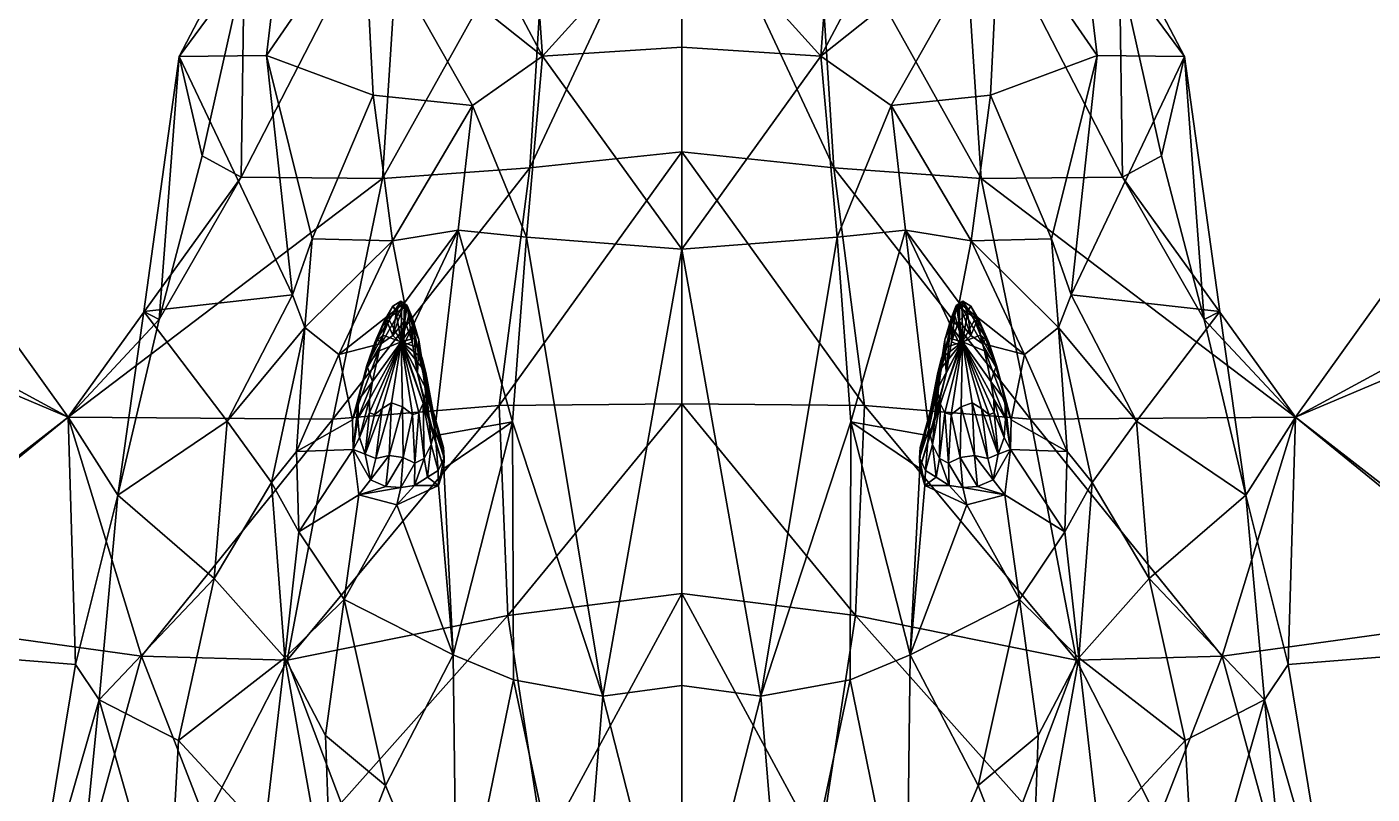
# Model space of a CAD drawing. Extents: x -0.05 to 0.05, y -0.046 to 0.043.
# Drawn here: x -0.01027 to 0.01083, y -0.00356 to 0.00849 of the extents above; entities that cross this region are included whole.
import ezdxf

# ---------------------------------------------------------------- set-up
doc = ezdxf.new("R2010")
doc.units = 0
doc.layers.add('HUMBIRD$LWO', color=1, linetype='CONTINUOUS')

msp = doc.modelspace()

# ---------------------------------------------------------------- linework, layer by layer
at = {"layer": 'HUMBIRD$LWO'}
for points in [[(-0.006108, 0.011423, -0.004376), (-0.007885, 0.008022, -0.005908), (-0.006866, 0.009409, -0.002873)], [(-0.007885, 0.008022, -0.005908), (-0.006108, 0.011423, -0.004376), (-0.006116, 0.011411, -0.005998)], [(-0.006515, 0.008038, -0.007519), (-0.007885, 0.008022, -0.005908), (-0.006116, 0.011411, -0.005998)], [(-0.006116, 0.011411, -0.005998), (-0.004986, 0.010264, -0.007889), (-0.006515, 0.008038, -0.007519)], [(-0.004004, 0.011456, -0.007967), (-0.002183, 0.008028, -0.010528), (-0.004986, 0.010264, -0.007889)], [(-0.004004, 0.011456, -0.007967), (-0.002362, 0.010536, -0.009126), (-0.002183, 0.008028, -0.010528)], [(0.002183, 0.008028, -0.010528), (0.004004, 0.011456, -0.007967), (0.004986, 0.010264, -0.007889)], [(0.002362, 0.010536, -0.009126), (0.004004, 0.011456, -0.007967), (0.002183, 0.008028, -0.010528)], [(0.004986, 0.010264, -0.007889), (0.006116, 0.011411, -0.005998), (0.006515, 0.008038, -0.007519)], [(0.007885, 0.008022, -0.005908), (0.006108, 0.011423, -0.004376), (0.006866, 0.009409, -0.002873)], [(0.006108, 0.011423, -0.004376), (0.007885, 0.008022, -0.005908), (0.006116, 0.011411, -0.005998)], [(0.007885, 0.008022, -0.005908), (0.006515, 0.008038, -0.007519), (0.006116, 0.011411, -0.005998)], [(-0.002385, 0.006275, 0.002964), (0, 0.006529, 0.003246), (0, 0.01138, 0.001819)], [(0, 0.01138, 0.001819), (-0.002105, 0.010753, 0.001205), (-0.002385, 0.006275, 0.002964)], [(0, 0.006529, 0.003246), (0.002385, 0.006275, 0.002964), (0, 0.01138, 0.001819)], [(0.002105, 0.010753, 0.001205), (0, 0.01138, 0.001819), (0.002385, 0.006275, 0.002964)], [(-0.006866, 0.009409, -0.002873), (-0.006915, 0.006127, -0.001364), (-0.004374, 0.011066, 0.000081)], [(-0.004374, 0.011066, 0.000081), (-0.006915, 0.006127, -0.001364), (-0.004697, 0.00611, 0.00169)], [(-0.002105, 0.010753, 0.001205), (-0.004374, 0.011066, 0.000081), (-0.004697, 0.00611, 0.00169)], [(0.004374, 0.011066, 0.000081), (0.002105, 0.010753, 0.001205), (0.004697, 0.00611, 0.00169)], [(0.006915, 0.006127, -0.001364), (0.006866, 0.009409, -0.002873), (0.004374, 0.011066, 0.000081)], [(0.006915, 0.006127, -0.001364), (0.004374, 0.011066, 0.000081), (0.004697, 0.00611, 0.00169)], [(-0.004697, 0.00611, 0.00169), (-0.002385, 0.006275, 0.002964), (-0.002105, 0.010753, 0.001205)], [(0.002385, 0.006275, 0.002964), (0.004697, 0.00611, 0.00169), (0.002105, 0.010753, 0.001205)], [(-0.002183, 0.008028, -0.010528), (-0.002362, 0.010536, -0.009126), (0, 0.010446, -0.009521)], [(0, 0.010446, -0.009521), (0, 0.008169, -0.010743), (-0.002183, 0.008028, -0.010528)], [(0.002362, 0.010536, -0.009126), (0.002183, 0.008028, -0.010528), (0, 0.010446, -0.009521)], [(0, 0.008169, -0.010743), (0, 0.010446, -0.009521), (0.002183, 0.008028, -0.010528)], [(-0.004986, 0.010264, -0.007889), (-0.004842, 0.007416, -0.009234), (-0.006515, 0.008038, -0.007519)], [(-0.003286, 0.007256, -0.01039), (-0.004842, 0.007416, -0.009234), (-0.004986, 0.010264, -0.007889)], [(-0.002183, 0.008028, -0.010528), (-0.003286, 0.007256, -0.01039), (-0.004986, 0.010264, -0.007889)], [(0.003286, 0.007256, -0.01039), (0.002183, 0.008028, -0.010528), (0.004986, 0.010264, -0.007889)], [(0.004842, 0.007416, -0.009234), (0.003286, 0.007256, -0.01039), (0.004986, 0.010264, -0.007889)], [(0.004842, 0.007416, -0.009234), (0.004986, 0.010264, -0.007889), (0.006515, 0.008038, -0.007519)], [(-0.007885, 0.008022, -0.005908), (-0.007527, 0.006462, -0.003816), (-0.006866, 0.009409, -0.002873)], [(-0.006866, 0.009409, -0.002873), (-0.007527, 0.006462, -0.003816), (-0.006915, 0.006127, -0.001364)], [(0.007527, 0.006462, -0.003816), (0.006866, 0.009409, -0.002873), (0.006915, 0.006127, -0.001364)], [(0.007527, 0.006462, -0.003816), (0.007885, 0.008022, -0.005908), (0.006866, 0.009409, -0.002873)], [(-0.007885, 0.008022, -0.005908), (-0.00844, 0.004022, -0.006628), (-0.008197, 0.003895, -0.004152)], [(-0.006107, 0.004283, -0.008701), (-0.00844, 0.004022, -0.006628), (-0.007885, 0.008022, -0.005908)], [(-0.007885, 0.008022, -0.005908), (-0.008197, 0.003895, -0.004152), (-0.007527, 0.006462, -0.003816)], [(-0.006515, 0.008038, -0.007519), (-0.006107, 0.004283, -0.008701), (-0.007885, 0.008022, -0.005908)], [(-0.0058, 0.005161, -0.009975), (-0.006515, 0.008038, -0.007519), (-0.004842, 0.007416, -0.009234)], [(-0.006515, 0.008038, -0.007519), (-0.0058, 0.005161, -0.009975), (-0.006107, 0.004283, -0.008701)], [(-0.002183, 0.008028, -0.010528), (-0.002437, 0.005185, -0.011815), (-0.003286, 0.007256, -0.01039)], [(0, 0.005, -0.012187), (-0.002437, 0.005185, -0.011815), (-0.002183, 0.008028, -0.010528)], [(0, 0.008169, -0.010743), (0, 0.005, -0.012187), (-0.002183, 0.008028, -0.010528)], [(0, 0.005, -0.012187), (0, 0.008169, -0.010743), (0.002183, 0.008028, -0.010528)], [(0.002437, 0.005185, -0.011815), (0, 0.005, -0.012187), (0.002183, 0.008028, -0.010528)], [(0.002437, 0.005185, -0.011815), (0.002183, 0.008028, -0.010528), (0.003286, 0.007256, -0.01039)], [(0.006515, 0.008038, -0.007519), (0.0058, 0.005161, -0.009975), (0.004842, 0.007416, -0.009234)], [(0.0058, 0.005161, -0.009975), (0.006515, 0.008038, -0.007519), (0.006107, 0.004283, -0.008701)], [(0.006107, 0.004283, -0.008701), (0.006515, 0.008038, -0.007519), (0.007885, 0.008022, -0.005908)], [(0.00844, 0.004022, -0.006628), (0.006107, 0.004283, -0.008701), (0.007885, 0.008022, -0.005908)], [(0.008197, 0.003895, -0.004152), (0.007885, 0.008022, -0.005908), (0.007527, 0.006462, -0.003816)], [(0.00844, 0.004022, -0.006628), (0.007885, 0.008022, -0.005908), (0.008197, 0.003895, -0.004152)], [(-0.013426, 0.003966, 0.000804), (-0.01341, 0.007642, 0.000286), (-0.009628, 0.002363, 0.000824)], [(-0.01341, 0.007642, 0.000286), (-0.013008, 0.004192, 0.001817), (-0.009628, 0.002363, 0.000824)], [(0.01341, 0.007642, 0.000286), (0.013426, 0.003966, 0.000804), (0.009628, 0.002363, 0.000824)], [(0.013008, 0.004192, 0.001817), (0.01341, 0.007642, 0.000286), (0.009628, 0.002363, 0.000824)], [(-0.0058, 0.005161, -0.009975), (-0.004842, 0.007416, -0.009234), (-0.004539, 0.005132, -0.011022)], [(-0.003286, 0.007256, -0.01039), (-0.004539, 0.005132, -0.011022), (-0.004842, 0.007416, -0.009234)], [(0.004539, 0.005132, -0.011022), (0.003286, 0.007256, -0.01039), (0.004842, 0.007416, -0.009234)], [(0.004842, 0.007416, -0.009234), (0.0058, 0.005161, -0.009975), (0.004539, 0.005132, -0.011022)], [(-0.00351, 0.005295, -0.011521), (-0.004539, 0.005132, -0.011022), (-0.003286, 0.007256, -0.01039)], [(-0.002437, 0.005185, -0.011815), (-0.00351, 0.005295, -0.011521), (-0.003286, 0.007256, -0.01039)], [(0.00351, 0.005295, -0.011521), (0.002437, 0.005185, -0.011815), (0.003286, 0.007256, -0.01039)], [(0.004539, 0.005132, -0.011022), (0.00351, 0.005295, -0.011521), (0.003286, 0.007256, -0.01039)], [(-0.007527, 0.006462, -0.003816), (-0.008197, 0.003895, -0.004152), (-0.006915, 0.006127, -0.001364)], [(-0.002865, 0.002545, 0.004282), (0, 0.002572, 0.004868), (0, 0.006529, 0.003246)], [(0, 0.006529, 0.003246), (-0.002385, 0.006275, 0.002964), (-0.002865, 0.002545, 0.004282)], [(0, 0.002572, 0.004868), (0.002865, 0.002545, 0.004282), (0, 0.006529, 0.003246)], [(0.002385, 0.006275, 0.002964), (0, 0.006529, 0.003246), (0.002865, 0.002545, 0.004282)], [(0.008197, 0.003895, -0.004152), (0.007527, 0.006462, -0.003816), (0.006915, 0.006127, -0.001364)], [(-0.006915, 0.006127, -0.001364), (-0.008197, 0.003895, -0.004152), (-0.009628, 0.002363, 0.000824)], [(-0.006915, 0.006127, -0.001364), (-0.009628, 0.002363, 0.000824), (-0.004697, 0.00611, 0.00169)], [(-0.005473, 0.002332, 0.003228), (-0.002865, 0.002545, 0.004282), (-0.002385, 0.006275, 0.002964)], [(-0.004697, 0.00611, 0.00169), (-0.005473, 0.002332, 0.003228), (-0.002385, 0.006275, 0.002964)], [(0.002865, 0.002545, 0.004282), (0.005473, 0.002332, 0.003228), (0.002385, 0.006275, 0.002964)], [(0.005473, 0.002332, 0.003228), (0.004697, 0.00611, 0.00169), (0.002385, 0.006275, 0.002964)], [(0.009628, 0.002363, 0.000824), (0.006915, 0.006127, -0.001364), (0.004697, 0.00611, 0.00169)], [(0.008197, 0.003895, -0.004152), (0.006915, 0.006127, -0.001364), (0.009628, 0.002363, 0.000824)], [(-0.004697, 0.00611, 0.00169), (-0.009628, 0.002363, 0.000824), (-0.005473, 0.002332, 0.003228)], [(0.009628, 0.002363, 0.000824), (0.004697, 0.00611, 0.00169), (0.005473, 0.002332, 0.003228)], [(-0.004351, 0.004156, -0.011639), (-0.004539, 0.005132, -0.011022), (-0.00351, 0.005295, -0.011521)], [(-0.004367, 0.003484, -0.011732), (-0.00351, 0.005295, -0.011521), (-0.003886, 0.002067, -0.011565)], [(-0.004351, 0.004156, -0.011639), (-0.00351, 0.005295, -0.011521), (-0.004367, 0.003484, -0.011732)], [(-0.00351, 0.005295, -0.011521), (-0.002654, 0.00229, -0.011844), (-0.003886, 0.002067, -0.011565)], [(-0.00351, 0.005295, -0.011521), (-0.002437, 0.005185, -0.011815), (-0.002654, 0.00229, -0.011844)], [(0.002437, 0.005185, -0.011815), (0.00351, 0.005295, -0.011521), (0.002654, 0.00229, -0.011844)], [(0.002654, 0.00229, -0.011844), (0.00351, 0.005295, -0.011521), (0.003886, 0.002067, -0.011565)], [(0.00351, 0.005295, -0.011521), (0.004367, 0.003484, -0.011732), (0.003886, 0.002067, -0.011565)], [(0.00351, 0.005295, -0.011521), (0.004351, 0.004156, -0.011639), (0.004367, 0.003484, -0.011732)], [(0.004539, 0.005132, -0.011022), (0.004351, 0.004156, -0.011639), (0.00351, 0.005295, -0.011521)], [(-0.006107, 0.004283, -0.008701), (-0.0058, 0.005161, -0.009975), (-0.005912, 0.003767, -0.010649)], [(-0.004539, 0.005132, -0.011022), (-0.005912, 0.003767, -0.010649), (-0.0058, 0.005161, -0.009975)], [(-0.005912, 0.003767, -0.010649), (-0.004539, 0.005132, -0.011022), (-0.005379, 0.003346, -0.011338)], [(-0.004351, 0.004156, -0.011639), (-0.005379, 0.003346, -0.011338), (-0.004539, 0.005132, -0.011022)], [(-0.002654, 0.00229, -0.011844), (-0.002437, 0.005185, -0.011815), (-0.00124, -0.002021, -0.012082)], [(0, 0.005, -0.012187), (-0.00124, -0.002021, -0.012082), (-0.002437, 0.005185, -0.011815)], [(0.00124, -0.002021, -0.012082), (0, 0.005, -0.012187), (0.002437, 0.005185, -0.011815)], [(0.002437, 0.005185, -0.011815), (0.002654, 0.00229, -0.011844), (0.00124, -0.002021, -0.012082)], [(0.005379, 0.003346, -0.011338), (0.004351, 0.004156, -0.011639), (0.004539, 0.005132, -0.011022)], [(0.005912, 0.003767, -0.010649), (0.004539, 0.005132, -0.011022), (0.0058, 0.005161, -0.009975)], [(0.004539, 0.005132, -0.011022), (0.005912, 0.003767, -0.010649), (0.005379, 0.003346, -0.011338)], [(0.0058, 0.005161, -0.009975), (0.006107, 0.004283, -0.008701), (0.005912, 0.003767, -0.010649)], [(0, -0.00185, -0.012316), (-0.00124, -0.002021, -0.012082), (0, 0.005, -0.012187)], [(0.00124, -0.002021, -0.012082), (0, -0.00185, -0.012316), (0, 0.005, -0.012187)], [(-0.006107, 0.004283, -0.008701), (-0.007132, 0.002301, -0.008333), (-0.00844, 0.004022, -0.006628)], [(-0.007132, 0.002301, -0.008333), (-0.006107, 0.004283, -0.008701), (-0.005912, 0.003767, -0.010649)], [(0.006107, 0.004283, -0.008701), (0.007132, 0.002301, -0.008333), (0.005912, 0.003767, -0.010649)], [(0.007132, 0.002301, -0.008333), (0.006107, 0.004283, -0.008701), (0.00844, 0.004022, -0.006628)], [(-0.013395, -0.000711, 0.004365), (-0.009628, 0.002363, 0.000824), (-0.013008, 0.004192, 0.001817)], [(-0.00844, 0.004022, -0.006628), (-0.008847, 0.001137, -0.00398), (-0.008197, 0.003895, -0.004152)], [(-0.00844, 0.004022, -0.006628), (-0.007132, 0.002301, -0.008333), (-0.008847, 0.001137, -0.00398)], [(-0.005379, 0.003346, -0.011338), (-0.004351, 0.004156, -0.011639), (-0.004712, 0.00352, -0.011767)], [(-0.004665, 0.00388, -0.012511), (-0.004788, 0.003594, -0.012015), (-0.004533, 0.004104, -0.012664)], [(-0.004788, 0.003594, -0.012015), (-0.004639, 0.003896, -0.012203), (-0.004533, 0.004104, -0.012664)], [(-0.004535, 0.003645, -0.011813), (-0.004712, 0.00352, -0.011767), (-0.004351, 0.004156, -0.011639)], [(-0.004665, 0.00388, -0.012511), (-0.004533, 0.004104, -0.012664), (-0.004494, 0.004051, -0.012959)], [(-0.004591, 0.003882, -0.012839), (-0.004665, 0.00388, -0.012511), (-0.004494, 0.004051, -0.012959)], [(-0.004639, 0.003896, -0.012203), (-0.00448, 0.003997, -0.012239), (-0.004533, 0.004104, -0.012664)], [(-0.004591, 0.003882, -0.012839), (-0.004494, 0.004051, -0.012959), (-0.004405, 0.003543, -0.012883)], [(-0.004535, 0.003645, -0.011813), (-0.004351, 0.004156, -0.011639), (-0.004367, 0.003484, -0.011732)], [(-0.004533, 0.004104, -0.012664), (-0.004407, 0.004181, -0.012686), (-0.004494, 0.004051, -0.012959)], [(-0.004407, 0.004181, -0.012686), (-0.004533, 0.004104, -0.012664), (-0.00448, 0.003997, -0.012239)], [(-0.0044, 0.004128, -0.012976), (-0.004494, 0.004051, -0.012959), (-0.004407, 0.004181, -0.012686)], [(-0.004494, 0.004051, -0.012959), (-0.0044, 0.004128, -0.012976), (-0.004405, 0.003543, -0.012883)], [(-0.004407, 0.004181, -0.012686), (-0.00448, 0.003997, -0.012239), (-0.004306, 0.004115, -0.012578)], [(-0.004345, 0.003876, -0.012123), (-0.004306, 0.004115, -0.012578), (-0.00448, 0.003997, -0.012239)], [(-0.0044, 0.004128, -0.012976), (-0.004407, 0.004181, -0.012686), (-0.004328, 0.004099, -0.012873)], [(-0.004306, 0.004115, -0.012578), (-0.004328, 0.004099, -0.012873), (-0.004407, 0.004181, -0.012686)], [(-0.004328, 0.004099, -0.012873), (-0.004405, 0.003543, -0.012883), (-0.0044, 0.004128, -0.012976)], [(-0.004328, 0.004099, -0.012873), (-0.004279, 0.003975, -0.012701), (-0.004405, 0.003543, -0.012883)], [(-0.004345, 0.003876, -0.012123), (-0.004232, 0.003545, -0.011915), (-0.004306, 0.004115, -0.012578)], [(-0.004306, 0.004115, -0.012578), (-0.004227, 0.003913, -0.012378), (-0.004328, 0.004099, -0.012873)], [(-0.004227, 0.003913, -0.012378), (-0.004279, 0.003975, -0.012701), (-0.004328, 0.004099, -0.012873)], [(-0.004232, 0.003545, -0.011915), (-0.004227, 0.003913, -0.012378), (-0.004306, 0.004115, -0.012578)], [(0.004227, 0.003913, -0.012378), (0.004306, 0.004115, -0.012578), (0.004328, 0.004099, -0.012873)], [(0.004227, 0.003913, -0.012378), (0.004232, 0.003545, -0.011915), (0.004306, 0.004115, -0.012578)], [(0.004279, 0.003975, -0.012701), (0.004227, 0.003913, -0.012378), (0.004328, 0.004099, -0.012873)], [(0.004232, 0.003545, -0.011915), (0.004345, 0.003876, -0.012123), (0.004306, 0.004115, -0.012578)], [(0.004279, 0.003975, -0.012701), (0.004328, 0.004099, -0.012873), (0.004405, 0.003543, -0.012883)], [(0.004328, 0.004099, -0.012873), (0.004306, 0.004115, -0.012578), (0.004407, 0.004181, -0.012686)], [(0.00448, 0.003997, -0.012239), (0.004407, 0.004181, -0.012686), (0.004306, 0.004115, -0.012578)], [(0.004306, 0.004115, -0.012578), (0.004345, 0.003876, -0.012123), (0.00448, 0.003997, -0.012239)], [(0.004407, 0.004181, -0.012686), (0.0044, 0.004128, -0.012976), (0.004328, 0.004099, -0.012873)], [(0.004405, 0.003543, -0.012883), (0.004328, 0.004099, -0.012873), (0.0044, 0.004128, -0.012976)], [(0.004351, 0.004156, -0.011639), (0.004535, 0.003645, -0.011813), (0.004367, 0.003484, -0.011732)], [(0.004712, 0.00352, -0.011767), (0.004535, 0.003645, -0.011813), (0.004351, 0.004156, -0.011639)], [(0.004351, 0.004156, -0.011639), (0.005379, 0.003346, -0.011338), (0.004712, 0.00352, -0.011767)], [(0.004494, 0.004051, -0.012959), (0.0044, 0.004128, -0.012976), (0.004407, 0.004181, -0.012686)], [(0.0044, 0.004128, -0.012976), (0.004494, 0.004051, -0.012959), (0.004405, 0.003543, -0.012883)], [(0.004494, 0.004051, -0.012959), (0.004591, 0.003882, -0.012839), (0.004405, 0.003543, -0.012883)], [(0.004407, 0.004181, -0.012686), (0.004533, 0.004104, -0.012664), (0.004494, 0.004051, -0.012959)], [(0.004533, 0.004104, -0.012664), (0.004407, 0.004181, -0.012686), (0.00448, 0.003997, -0.012239)], [(0.00448, 0.003997, -0.012239), (0.004639, 0.003896, -0.012203), (0.004533, 0.004104, -0.012664)], [(0.004533, 0.004104, -0.012664), (0.004665, 0.00388, -0.012511), (0.004494, 0.004051, -0.012959)], [(0.004665, 0.00388, -0.012511), (0.004591, 0.003882, -0.012839), (0.004494, 0.004051, -0.012959)], [(0.004788, 0.003594, -0.012015), (0.004665, 0.00388, -0.012511), (0.004533, 0.004104, -0.012664)], [(0.004639, 0.003896, -0.012203), (0.004788, 0.003594, -0.012015), (0.004533, 0.004104, -0.012664)], [(0.007132, 0.002301, -0.008333), (0.00844, 0.004022, -0.006628), (0.008847, 0.001137, -0.00398)], [(0.008847, 0.001137, -0.00398), (0.00844, 0.004022, -0.006628), (0.008197, 0.003895, -0.004152)], [(0.009628, 0.002363, 0.000824), (0.013395, -0.000711, 0.004365), (0.013008, 0.004192, 0.001817)], [(-0.014145, -0.001149, 0.002521), (-0.013426, 0.003966, 0.000804), (-0.009628, 0.002363, 0.000824)], [(-0.008197, 0.003895, -0.004152), (-0.008847, 0.001137, -0.00398), (-0.009628, 0.002363, 0.000824)], [(-0.004815, 0.003533, -0.012288), (-0.004934, 0.003138, -0.011746), (-0.004665, 0.00388, -0.012511)], [(-0.004934, 0.003138, -0.011746), (-0.004788, 0.003594, -0.012015), (-0.004665, 0.00388, -0.012511)], [(-0.004689, 0.003651, -0.012725), (-0.004815, 0.003533, -0.012288), (-0.004591, 0.003882, -0.012839)], [(-0.004815, 0.003533, -0.012288), (-0.004665, 0.00388, -0.012511), (-0.004591, 0.003882, -0.012839)], [(-0.004788, 0.003594, -0.012015), (-0.004712, 0.00352, -0.011767), (-0.004639, 0.003896, -0.012203)], [(-0.004712, 0.00352, -0.011767), (-0.004535, 0.003645, -0.011813), (-0.004639, 0.003896, -0.012203)], [(-0.004689, 0.003651, -0.012725), (-0.004591, 0.003882, -0.012839), (-0.004405, 0.003543, -0.012883)], [(-0.00448, 0.003997, -0.012239), (-0.004639, 0.003896, -0.012203), (-0.004535, 0.003645, -0.011813)], [(-0.00448, 0.003997, -0.012239), (-0.004535, 0.003645, -0.011813), (-0.004345, 0.003876, -0.012123)], [(-0.004367, 0.003484, -0.011732), (-0.004345, 0.003876, -0.012123), (-0.004535, 0.003645, -0.011813)], [(-0.004224, 0.003788, -0.01256), (-0.004405, 0.003543, -0.012883), (-0.004279, 0.003975, -0.012701)], [(-0.004345, 0.003876, -0.012123), (-0.004367, 0.003484, -0.011732), (-0.004232, 0.003545, -0.011915)], [(-0.004227, 0.003913, -0.012378), (-0.004125, 0.003577, -0.012171), (-0.004279, 0.003975, -0.012701)], [(-0.004125, 0.003577, -0.012171), (-0.004224, 0.003788, -0.01256), (-0.004279, 0.003975, -0.012701)], [(-0.004232, 0.003545, -0.011915), (-0.004149, 0.003049, -0.011734), (-0.004227, 0.003913, -0.012378)], [(-0.004149, 0.003049, -0.011734), (-0.004125, 0.003577, -0.012171), (-0.004227, 0.003913, -0.012378)], [(0.004125, 0.003577, -0.012171), (0.004227, 0.003913, -0.012378), (0.004279, 0.003975, -0.012701)], [(0.004224, 0.003788, -0.01256), (0.004125, 0.003577, -0.012171), (0.004279, 0.003975, -0.012701)], [(0.004125, 0.003577, -0.012171), (0.004149, 0.003049, -0.011734), (0.004227, 0.003913, -0.012378)], [(0.004149, 0.003049, -0.011734), (0.004232, 0.003545, -0.011915), (0.004227, 0.003913, -0.012378)], [(0.004405, 0.003543, -0.012883), (0.004224, 0.003788, -0.01256), (0.004279, 0.003975, -0.012701)], [(0.004367, 0.003484, -0.011732), (0.004345, 0.003876, -0.012123), (0.004232, 0.003545, -0.011915)], [(0.004535, 0.003645, -0.011813), (0.00448, 0.003997, -0.012239), (0.004345, 0.003876, -0.012123)], [(0.004345, 0.003876, -0.012123), (0.004367, 0.003484, -0.011732), (0.004535, 0.003645, -0.011813)], [(0.004591, 0.003882, -0.012839), (0.004689, 0.003651, -0.012725), (0.004405, 0.003543, -0.012883)], [(0.004639, 0.003896, -0.012203), (0.00448, 0.003997, -0.012239), (0.004535, 0.003645, -0.011813)], [(0.004535, 0.003645, -0.011813), (0.004712, 0.00352, -0.011767), (0.004639, 0.003896, -0.012203)], [(0.004815, 0.003533, -0.012288), (0.004689, 0.003651, -0.012725), (0.004591, 0.003882, -0.012839)], [(0.004665, 0.00388, -0.012511), (0.004815, 0.003533, -0.012288), (0.004591, 0.003882, -0.012839)], [(0.004712, 0.00352, -0.011767), (0.004788, 0.003594, -0.012015), (0.004639, 0.003896, -0.012203)], [(0.004934, 0.003138, -0.011746), (0.004815, 0.003533, -0.012288), (0.004665, 0.00388, -0.012511)], [(0.004788, 0.003594, -0.012015), (0.004934, 0.003138, -0.011746), (0.004665, 0.00388, -0.012511)], [(0.008847, 0.001137, -0.00398), (0.008197, 0.003895, -0.004152), (0.009628, 0.002363, 0.000824)], [(0.013426, 0.003966, 0.000804), (0.014145, -0.001149, 0.002521), (0.009628, 0.002363, 0.000824)], [(-0.007132, 0.002301, -0.008333), (-0.005912, 0.003767, -0.010649), (-0.006439, 0.001334, -0.010076)], [(-0.005912, 0.003767, -0.010649), (-0.006045, 0.001823, -0.010733), (-0.006439, 0.001334, -0.010076)], [(-0.005379, 0.003346, -0.011338), (-0.006045, 0.001823, -0.010733), (-0.005912, 0.003767, -0.010649)], [(-0.004748, 0.003404, -0.012681), (-0.004939, 0.003172, -0.012118), (-0.004689, 0.003651, -0.012725)], [(-0.004939, 0.003172, -0.012118), (-0.004815, 0.003533, -0.012288), (-0.004689, 0.003651, -0.012725)], [(-0.004788, 0.003594, -0.012015), (-0.004934, 0.003138, -0.011746), (-0.004712, 0.00352, -0.011767)], [(-0.004748, 0.003404, -0.012681), (-0.004689, 0.003651, -0.012725), (-0.004405, 0.003543, -0.012883)], [(-0.004189, 0.003601, -0.012516), (-0.004405, 0.003543, -0.012883), (-0.004224, 0.003788, -0.01256)], [(-0.004189, 0.003601, -0.012516), (-0.004139, 0.003453, -0.012541), (-0.004405, 0.003543, -0.012883)], [(-0.004125, 0.003577, -0.012171), (-0.004057, 0.003143, -0.012045), (-0.004224, 0.003788, -0.01256)], [(-0.004057, 0.003143, -0.012045), (-0.004189, 0.003601, -0.012516), (-0.004224, 0.003788, -0.01256)], [(-0.004139, 0.003453, -0.012541), (-0.004189, 0.003601, -0.012516), (-0.004009, 0.002843, -0.012031)], [(-0.004057, 0.003143, -0.012045), (-0.004009, 0.002843, -0.012031), (-0.004189, 0.003601, -0.012516)], [(0.004189, 0.003601, -0.012516), (0.004139, 0.003453, -0.012541), (0.004009, 0.002843, -0.012031)], [(0.004009, 0.002843, -0.012031), (0.004057, 0.003143, -0.012045), (0.004189, 0.003601, -0.012516)], [(0.004057, 0.003143, -0.012045), (0.004125, 0.003577, -0.012171), (0.004224, 0.003788, -0.01256)], [(0.004189, 0.003601, -0.012516), (0.004057, 0.003143, -0.012045), (0.004224, 0.003788, -0.01256)], [(0.004139, 0.003453, -0.012541), (0.004189, 0.003601, -0.012516), (0.004405, 0.003543, -0.012883)], [(0.004405, 0.003543, -0.012883), (0.004189, 0.003601, -0.012516), (0.004224, 0.003788, -0.01256)], [(0.004689, 0.003651, -0.012725), (0.004748, 0.003404, -0.012681), (0.004405, 0.003543, -0.012883)], [(0.004939, 0.003172, -0.012118), (0.004748, 0.003404, -0.012681), (0.004689, 0.003651, -0.012725)], [(0.004815, 0.003533, -0.012288), (0.004939, 0.003172, -0.012118), (0.004689, 0.003651, -0.012725)], [(0.004934, 0.003138, -0.011746), (0.004788, 0.003594, -0.012015), (0.004712, 0.00352, -0.011767)], [(0.006045, 0.001823, -0.010733), (0.005379, 0.003346, -0.011338), (0.005912, 0.003767, -0.010649)], [(0.005912, 0.003767, -0.010649), (0.007132, 0.002301, -0.008333), (0.006439, 0.001334, -0.010076)], [(0.006045, 0.001823, -0.010733), (0.005912, 0.003767, -0.010649), (0.006439, 0.001334, -0.010076)], [(-0.004712, 0.00352, -0.011767), (-0.005166, 0.00232, -0.011448), (-0.005379, 0.003346, -0.011338)], [(-0.005166, 0.00232, -0.011448), (-0.004712, 0.00352, -0.011767), (-0.004934, 0.003138, -0.011746)], [(-0.004815, 0.003533, -0.012288), (-0.004939, 0.003172, -0.012118), (-0.004934, 0.003138, -0.011746)], [(-0.004748, 0.003404, -0.012681), (-0.00485, 0.002921, -0.01264), (-0.004939, 0.003172, -0.012118)], [(-0.004901, 0.002435, -0.01258), (-0.004405, 0.003543, -0.012883), (-0.004823, 0.002398, -0.012521)], [(-0.004901, 0.002435, -0.01258), (-0.004898, 0.002645, -0.012606), (-0.004405, 0.003543, -0.012883)], [(-0.004898, 0.002645, -0.012606), (-0.00485, 0.002921, -0.01264), (-0.004405, 0.003543, -0.012883)], [(-0.00485, 0.002921, -0.01264), (-0.004748, 0.003404, -0.012681), (-0.004405, 0.003543, -0.012883)], [(-0.004405, 0.003543, -0.012883), (-0.004702, 0.002495, -0.01247), (-0.004823, 0.002398, -0.012521)], [(-0.004405, 0.003543, -0.012883), (-0.004555, 0.002585, -0.012462), (-0.004702, 0.002495, -0.01247)], [(-0.004405, 0.003543, -0.012883), (-0.004382, 0.002521, -0.012513), (-0.004555, 0.002585, -0.012462)], [(-0.004405, 0.003543, -0.012883), (-0.004227, 0.002404, -0.012589), (-0.004382, 0.002521, -0.012513)], [(-0.004405, 0.003543, -0.012883), (-0.004126, 0.002427, -0.012623), (-0.004227, 0.002404, -0.012589)], [(-0.004405, 0.003543, -0.012883), (-0.004055, 0.002578, -0.012625), (-0.004126, 0.002427, -0.012623)], [(-0.004405, 0.003543, -0.012883), (-0.004005, 0.002797, -0.012612), (-0.004055, 0.002578, -0.012625)], [(-0.004017, 0.003063, -0.012595), (-0.004005, 0.002797, -0.012612), (-0.004405, 0.003543, -0.012883)], [(-0.004073, 0.003289, -0.012574), (-0.004017, 0.003063, -0.012595), (-0.004405, 0.003543, -0.012883)], [(-0.004139, 0.003453, -0.012541), (-0.004073, 0.003289, -0.012574), (-0.004405, 0.003543, -0.012883)], [(-0.004232, 0.003545, -0.011915), (-0.004367, 0.003484, -0.011732), (-0.004149, 0.003049, -0.011734)], [(-0.003886, 0.002067, -0.011565), (-0.004149, 0.003049, -0.011734), (-0.004367, 0.003484, -0.011732)], [(-0.004149, 0.003049, -0.011734), (-0.003958, 0.002274, -0.011742), (-0.004125, 0.003577, -0.012171)], [(-0.004073, 0.003289, -0.012574), (-0.004139, 0.003453, -0.012541), (-0.003948, 0.002613, -0.012087)], [(-0.004009, 0.002843, -0.012031), (-0.003948, 0.002613, -0.012087), (-0.004139, 0.003453, -0.012541)], [(-0.003958, 0.002274, -0.011742), (-0.004057, 0.003143, -0.012045), (-0.004125, 0.003577, -0.012171)], [(0.004149, 0.003049, -0.011734), (0.003886, 0.002067, -0.011565), (0.004367, 0.003484, -0.011732)], [(0.004139, 0.003453, -0.012541), (0.004073, 0.003289, -0.012574), (0.003948, 0.002613, -0.012087)], [(0.003948, 0.002613, -0.012087), (0.004009, 0.002843, -0.012031), (0.004139, 0.003453, -0.012541)], [(0.003958, 0.002274, -0.011742), (0.004149, 0.003049, -0.011734), (0.004125, 0.003577, -0.012171)], [(0.004057, 0.003143, -0.012045), (0.003958, 0.002274, -0.011742), (0.004125, 0.003577, -0.012171)], [(0.004005, 0.002797, -0.012612), (0.004405, 0.003543, -0.012883), (0.004055, 0.002578, -0.012625)], [(0.004005, 0.002797, -0.012612), (0.004017, 0.003063, -0.012595), (0.004405, 0.003543, -0.012883)], [(0.004017, 0.003063, -0.012595), (0.004073, 0.003289, -0.012574), (0.004405, 0.003543, -0.012883)], [(0.004055, 0.002578, -0.012625), (0.004405, 0.003543, -0.012883), (0.004126, 0.002427, -0.012623)], [(0.004073, 0.003289, -0.012574), (0.004139, 0.003453, -0.012541), (0.004405, 0.003543, -0.012883)], [(0.004126, 0.002427, -0.012623), (0.004405, 0.003543, -0.012883), (0.004227, 0.002404, -0.012589)], [(0.004367, 0.003484, -0.011732), (0.004232, 0.003545, -0.011915), (0.004149, 0.003049, -0.011734)], [(0.004227, 0.002404, -0.012589), (0.004405, 0.003543, -0.012883), (0.004382, 0.002521, -0.012513)], [(0.004382, 0.002521, -0.012513), (0.004405, 0.003543, -0.012883), (0.004555, 0.002585, -0.012462)], [(0.004405, 0.003543, -0.012883), (0.004901, 0.002435, -0.01258), (0.004823, 0.002398, -0.012521)], [(0.004702, 0.002495, -0.01247), (0.004405, 0.003543, -0.012883), (0.004823, 0.002398, -0.012521)], [(0.004555, 0.002585, -0.012462), (0.004405, 0.003543, -0.012883), (0.004702, 0.002495, -0.01247)], [(0.004748, 0.003404, -0.012681), (0.00485, 0.002921, -0.01264), (0.004405, 0.003543, -0.012883)], [(0.00485, 0.002921, -0.01264), (0.004898, 0.002645, -0.012606), (0.004405, 0.003543, -0.012883)], [(0.004898, 0.002645, -0.012606), (0.004901, 0.002435, -0.01258), (0.004405, 0.003543, -0.012883)], [(0.004712, 0.00352, -0.011767), (0.005166, 0.00232, -0.011448), (0.004934, 0.003138, -0.011746)], [(0.005166, 0.00232, -0.011448), (0.004712, 0.00352, -0.011767), (0.005379, 0.003346, -0.011338)], [(0.00485, 0.002921, -0.01264), (0.004748, 0.003404, -0.012681), (0.004939, 0.003172, -0.012118)], [(0.004939, 0.003172, -0.012118), (0.004815, 0.003533, -0.012288), (0.004934, 0.003138, -0.011746)], [(-0.006045, 0.001823, -0.010733), (-0.005379, 0.003346, -0.011338), (-0.005166, 0.00232, -0.011448)], [(-0.004939, 0.003172, -0.012118), (-0.005166, 0.00232, -0.011448), (-0.004934, 0.003138, -0.011746)], [(-0.00507, 0.002629, -0.011974), (-0.005166, 0.00232, -0.011448), (-0.004939, 0.003172, -0.012118)], [(-0.00507, 0.002629, -0.011974), (-0.004939, 0.003172, -0.012118), (-0.00485, 0.002921, -0.01264)], [(-0.004017, 0.003063, -0.012595), (-0.004073, 0.003289, -0.012574), (-0.003888, 0.002388, -0.012176)], [(-0.003948, 0.002613, -0.012087), (-0.003888, 0.002388, -0.012176), (-0.004073, 0.003289, -0.012574)], [(0.004073, 0.003289, -0.012574), (0.004017, 0.003063, -0.012595), (0.003888, 0.002388, -0.012176)], [(0.003888, 0.002388, -0.012176), (0.003948, 0.002613, -0.012087), (0.004073, 0.003289, -0.012574)], [(0.004939, 0.003172, -0.012118), (0.00507, 0.002629, -0.011974), (0.00485, 0.002921, -0.01264)], [(0.005166, 0.00232, -0.011448), (0.004939, 0.003172, -0.012118), (0.004934, 0.003138, -0.011746)], [(0.005166, 0.00232, -0.011448), (0.00507, 0.002629, -0.011974), (0.004939, 0.003172, -0.012118)], [(0.005379, 0.003346, -0.011338), (0.006045, 0.001823, -0.010733), (0.005166, 0.00232, -0.011448)], [(-0.004149, 0.003049, -0.011734), (-0.003886, 0.002067, -0.011565), (-0.003958, 0.002274, -0.011742)], [(-0.004009, 0.002843, -0.012031), (-0.004057, 0.003143, -0.012045), (-0.003958, 0.002274, -0.011742)], [(-0.004005, 0.002797, -0.012612), (-0.004017, 0.003063, -0.012595), (-0.003876, 0.002174, -0.012254)], [(-0.003888, 0.002388, -0.012176), (-0.003876, 0.002174, -0.012254), (-0.004017, 0.003063, -0.012595)], [(0.004017, 0.003063, -0.012595), (0.004005, 0.002797, -0.012612), (0.003876, 0.002174, -0.012254)], [(0.003876, 0.002174, -0.012254), (0.003888, 0.002388, -0.012176), (0.004017, 0.003063, -0.012595)], [(0.003886, 0.002067, -0.011565), (0.004149, 0.003049, -0.011734), (0.003958, 0.002274, -0.011742)], [(0.004057, 0.003143, -0.012045), (0.004009, 0.002843, -0.012031), (0.003958, 0.002274, -0.011742)], [(-0.004898, 0.002645, -0.012606), (-0.00508, 0.002339, -0.012001), (-0.00485, 0.002921, -0.01264)], [(-0.00508, 0.002339, -0.012001), (-0.00507, 0.002629, -0.011974), (-0.00485, 0.002921, -0.01264)], [(-0.004055, 0.002578, -0.012625), (-0.004005, 0.002797, -0.012612), (-0.003933, 0.00193, -0.012328)], [(-0.003948, 0.002613, -0.012087), (-0.004009, 0.002843, -0.012031), (-0.003739, 0.001883, -0.011925)], [(-0.003958, 0.002274, -0.011742), (-0.003739, 0.001883, -0.011925), (-0.004009, 0.002843, -0.012031)], [(-0.004005, 0.002797, -0.012612), (-0.003876, 0.002174, -0.012254), (-0.003933, 0.00193, -0.012328)], [(0.004009, 0.002843, -0.012031), (0.003948, 0.002613, -0.012087), (0.003739, 0.001883, -0.011925)], [(0.003739, 0.001883, -0.011925), (0.003958, 0.002274, -0.011742), (0.004009, 0.002843, -0.012031)], [(0.003876, 0.002174, -0.012254), (0.004005, 0.002797, -0.012612), (0.003933, 0.00193, -0.012328)], [(0.004005, 0.002797, -0.012612), (0.004055, 0.002578, -0.012625), (0.003933, 0.00193, -0.012328)], [(0.00508, 0.002339, -0.012001), (0.004898, 0.002645, -0.012606), (0.00485, 0.002921, -0.01264)], [(0.00507, 0.002629, -0.011974), (0.00508, 0.002339, -0.012001), (0.00485, 0.002921, -0.01264)], [(-0.006193, -0.001454, 0.004559), (-0.002727, -0.000751, 0.005401), (-0.002865, 0.002545, 0.004282)], [(-0.005473, 0.002332, 0.003228), (-0.006193, -0.001454, 0.004559), (-0.002865, 0.002545, 0.004282)], [(-0.005158, 0.001852, -0.011497), (-0.005166, 0.00232, -0.011448), (-0.00507, 0.002629, -0.011974)], [(-0.00508, 0.002339, -0.012001), (-0.005158, 0.001852, -0.011497), (-0.00507, 0.002629, -0.011974)], [(-0.005056, 0.002042, -0.012069), (-0.00508, 0.002339, -0.012001), (-0.004898, 0.002645, -0.012606)], [(-0.004901, 0.002435, -0.01258), (-0.005056, 0.002042, -0.012069), (-0.004898, 0.002645, -0.012606)], [(-0.004702, 0.002495, -0.01247), (-0.004555, 0.002585, -0.012462), (-0.004802, 0.001711, -0.01228)], [(-0.004555, 0.002585, -0.012462), (-0.00459, 0.001762, -0.01232), (-0.004802, 0.001711, -0.01228)], [(-0.004555, 0.002585, -0.012462), (-0.004382, 0.002521, -0.012513), (-0.00459, 0.001762, -0.01232)], [(-0.004126, 0.002427, -0.012623), (-0.004055, 0.002578, -0.012625), (-0.004041, 0.001714, -0.012396)], [(-0.004055, 0.002578, -0.012625), (-0.003933, 0.00193, -0.012328), (-0.004041, 0.001714, -0.012396)], [(-0.003888, 0.002388, -0.012176), (-0.003948, 0.002613, -0.012087), (-0.003739, 0.001883, -0.011925)], [(0, 0.002572, 0.004868), (-0.002865, 0.002545, 0.004282), (-0.002727, -0.000751, 0.005401)], [(-0.002727, -0.000751, 0.005401), (0, -0.000409, 0.006024), (0, 0.002572, 0.004868)], [(0, -0.000409, 0.006024), (0.002727, -0.000751, 0.005401), (0, 0.002572, 0.004868)], [(0.002865, 0.002545, 0.004282), (0, 0.002572, 0.004868), (0.002727, -0.000751, 0.005401)], [(0.002727, -0.000751, 0.005401), (0.006193, -0.001454, 0.004559), (0.002865, 0.002545, 0.004282)], [(0.006193, -0.001454, 0.004559), (0.005473, 0.002332, 0.003228), (0.002865, 0.002545, 0.004282)], [(0.003948, 0.002613, -0.012087), (0.003888, 0.002388, -0.012176), (0.003739, 0.001883, -0.011925)], [(0.003933, 0.00193, -0.012328), (0.004055, 0.002578, -0.012625), (0.004041, 0.001714, -0.012396)], [(0.004055, 0.002578, -0.012625), (0.004126, 0.002427, -0.012623), (0.004041, 0.001714, -0.012396)], [(0.004382, 0.002521, -0.012513), (0.004555, 0.002585, -0.012462), (0.00459, 0.001762, -0.01232)], [(0.004555, 0.002585, -0.012462), (0.004702, 0.002495, -0.01247), (0.004802, 0.001711, -0.01228)], [(0.00459, 0.001762, -0.01232), (0.004555, 0.002585, -0.012462), (0.004802, 0.001711, -0.01228)], [(0.005056, 0.002042, -0.012069), (0.004901, 0.002435, -0.01258), (0.004898, 0.002645, -0.012606)], [(0.00508, 0.002339, -0.012001), (0.005056, 0.002042, -0.012069), (0.004898, 0.002645, -0.012606)], [(0.005158, 0.001852, -0.011497), (0.00508, 0.002339, -0.012001), (0.00507, 0.002629, -0.011974)], [(0.005166, 0.00232, -0.011448), (0.005158, 0.001852, -0.011497), (0.00507, 0.002629, -0.011974)], [(-0.014145, -0.001149, 0.002521), (-0.009628, 0.002363, 0.000824), (-0.009513, -0.00152, 0.000007)], [(-0.009628, 0.002363, 0.000824), (-0.013395, -0.000711, 0.004365), (-0.008476, -0.001392, 0.003544)], [(-0.009628, 0.002363, 0.000824), (-0.008847, 0.001137, -0.00398), (-0.009513, -0.00152, 0.000007)], [(-0.009628, 0.002363, 0.000824), (-0.008476, -0.001392, 0.003544), (-0.005473, 0.002332, 0.003228)], [(-0.005473, 0.002332, 0.003228), (-0.008476, -0.001392, 0.003544), (-0.006193, -0.001454, 0.004559)], [(-0.005056, 0.002042, -0.012069), (-0.005158, 0.001852, -0.011497), (-0.00508, 0.002339, -0.012001)], [(-0.005056, 0.002042, -0.012069), (-0.004901, 0.002435, -0.01258), (-0.004966, 0.001778, -0.012202)], [(-0.004823, 0.002398, -0.012521), (-0.004702, 0.002495, -0.01247), (-0.004966, 0.001778, -0.012202)], [(-0.004702, 0.002495, -0.01247), (-0.004802, 0.001711, -0.01228), (-0.004966, 0.001778, -0.012202)], [(-0.004823, 0.002398, -0.012521), (-0.004966, 0.001778, -0.012202), (-0.004901, 0.002435, -0.01258)], [(-0.004382, 0.002521, -0.012513), (-0.00437, 0.001727, -0.012393), (-0.00459, 0.001762, -0.01232)], [(-0.004382, 0.002521, -0.012513), (-0.004227, 0.002404, -0.012589), (-0.00437, 0.001727, -0.012393)], [(-0.004227, 0.002404, -0.012589), (-0.004186, 0.001639, -0.012442), (-0.00437, 0.001727, -0.012393)], [(-0.004227, 0.002404, -0.012589), (-0.004126, 0.002427, -0.012623), (-0.004186, 0.001639, -0.012442)], [(-0.004126, 0.002427, -0.012623), (-0.004041, 0.001714, -0.012396), (-0.004186, 0.001639, -0.012442)], [(-0.003876, 0.002174, -0.012254), (-0.003888, 0.002388, -0.012176), (-0.003729, 0.001722, -0.011993)], [(-0.003739, 0.001883, -0.011925), (-0.003729, 0.001722, -0.011993), (-0.003888, 0.002388, -0.012176)], [(0.003888, 0.002388, -0.012176), (0.003876, 0.002174, -0.012254), (0.003729, 0.001722, -0.011993)], [(0.003729, 0.001722, -0.011993), (0.003739, 0.001883, -0.011925), (0.003888, 0.002388, -0.012176)], [(0.004041, 0.001714, -0.012396), (0.004126, 0.002427, -0.012623), (0.004186, 0.001639, -0.012442)], [(0.004126, 0.002427, -0.012623), (0.004227, 0.002404, -0.012589), (0.004186, 0.001639, -0.012442)], [(0.004186, 0.001639, -0.012442), (0.004227, 0.002404, -0.012589), (0.00437, 0.001727, -0.012393)], [(0.004227, 0.002404, -0.012589), (0.004382, 0.002521, -0.012513), (0.00437, 0.001727, -0.012393)], [(0.00437, 0.001727, -0.012393), (0.004382, 0.002521, -0.012513), (0.00459, 0.001762, -0.01232)], [(0.004702, 0.002495, -0.01247), (0.004823, 0.002398, -0.012521), (0.004966, 0.001778, -0.012202)], [(0.004802, 0.001711, -0.01228), (0.004702, 0.002495, -0.01247), (0.004966, 0.001778, -0.012202)], [(0.004966, 0.001778, -0.012202), (0.004823, 0.002398, -0.012521), (0.004901, 0.002435, -0.01258)], [(0.004901, 0.002435, -0.01258), (0.005056, 0.002042, -0.012069), (0.004966, 0.001778, -0.012202)], [(0.005158, 0.001852, -0.011497), (0.005056, 0.002042, -0.012069), (0.00508, 0.002339, -0.012001)], [(0.008476, -0.001392, 0.003544), (0.009628, 0.002363, 0.000824), (0.005473, 0.002332, 0.003228)], [(0.008476, -0.001392, 0.003544), (0.005473, 0.002332, 0.003228), (0.006193, -0.001454, 0.004559)], [(0.013395, -0.000711, 0.004365), (0.009628, 0.002363, 0.000824), (0.008476, -0.001392, 0.003544)], [(0.008847, 0.001137, -0.00398), (0.009628, 0.002363, 0.000824), (0.009513, -0.00152, 0.000007)], [(0.009628, 0.002363, 0.000824), (0.014145, -0.001149, 0.002521), (0.009513, -0.00152, 0.000007)], [(-0.007132, 0.002301, -0.008333), (-0.007334, -0.000173, -0.008043), (-0.008847, 0.001137, -0.00398)], [(-0.007334, -0.000173, -0.008043), (-0.007132, 0.002301, -0.008333), (-0.006439, 0.001334, -0.010076)], [(-0.005158, 0.001852, -0.011497), (-0.006045, 0.001823, -0.010733), (-0.005166, 0.00232, -0.011448)], [(-0.003739, 0.001883, -0.011925), (-0.003958, 0.002274, -0.011742), (-0.003735, 0.001556, -0.011729)], [(-0.003886, 0.002067, -0.011565), (-0.003735, 0.001556, -0.011729), (-0.003958, 0.002274, -0.011742)], [(-0.003933, 0.00193, -0.012328), (-0.003876, 0.002174, -0.012254), (-0.003821, 0.001523, -0.012059)], [(-0.002654, 0.00229, -0.011844), (-0.003735, 0.001556, -0.011729), (-0.003886, 0.002067, -0.011565)], [(-0.003876, 0.002174, -0.012254), (-0.003729, 0.001722, -0.011993), (-0.003821, 0.001523, -0.012059)], [(-0.002654, 0.00229, -0.011844), (-0.003585, -0.00137, -0.0114), (-0.003735, 0.001556, -0.011729)], [(-0.00264, -0.001762, -0.011636), (-0.003585, -0.00137, -0.0114), (-0.002654, 0.00229, -0.011844)], [(-0.00124, -0.002021, -0.012082), (-0.00264, -0.001762, -0.011636), (-0.002654, 0.00229, -0.011844)], [(0.00264, -0.001762, -0.011636), (0.00124, -0.002021, -0.012082), (0.002654, 0.00229, -0.011844)], [(0.003585, -0.00137, -0.0114), (0.00264, -0.001762, -0.011636), (0.002654, 0.00229, -0.011844)], [(0.003735, 0.001556, -0.011729), (0.002654, 0.00229, -0.011844), (0.003886, 0.002067, -0.011565)], [(0.003585, -0.00137, -0.0114), (0.002654, 0.00229, -0.011844), (0.003735, 0.001556, -0.011729)], [(0.003729, 0.001722, -0.011993), (0.003876, 0.002174, -0.012254), (0.003821, 0.001523, -0.012059)], [(0.003958, 0.002274, -0.011742), (0.003739, 0.001883, -0.011925), (0.003735, 0.001556, -0.011729)], [(0.003735, 0.001556, -0.011729), (0.003886, 0.002067, -0.011565), (0.003958, 0.002274, -0.011742)], [(0.003876, 0.002174, -0.012254), (0.003933, 0.00193, -0.012328), (0.003821, 0.001523, -0.012059)], [(0.006045, 0.001823, -0.010733), (0.005158, 0.001852, -0.011497), (0.005166, 0.00232, -0.011448)], [(0.007132, 0.002301, -0.008333), (0.007334, -0.000173, -0.008043), (0.006439, 0.001334, -0.010076)], [(0.007334, -0.000173, -0.008043), (0.007132, 0.002301, -0.008333), (0.008847, 0.001137, -0.00398)], [(-0.004966, 0.001778, -0.012202), (-0.005158, 0.001852, -0.011497), (-0.005056, 0.002042, -0.012069)], [(-0.004041, 0.001714, -0.012396), (-0.003933, 0.00193, -0.012328), (-0.003992, 0.00142, -0.012136)], [(-0.003933, 0.00193, -0.012328), (-0.003821, 0.001523, -0.012059), (-0.003992, 0.00142, -0.012136)], [(0.003821, 0.001523, -0.012059), (0.003933, 0.00193, -0.012328), (0.003992, 0.00142, -0.012136)], [(0.003933, 0.00193, -0.012328), (0.004041, 0.001714, -0.012396), (0.003992, 0.00142, -0.012136)], [(0.005158, 0.001852, -0.011497), (0.004966, 0.001778, -0.012202), (0.005056, 0.002042, -0.012069)], [(-0.006045, 0.001823, -0.010733), (-0.00601, 0.000559, -0.010748), (-0.006439, 0.001334, -0.010076)], [(-0.00601, 0.000559, -0.010748), (-0.006045, 0.001823, -0.010733), (-0.005158, 0.001852, -0.011497)], [(-0.005158, 0.001852, -0.011497), (-0.005068, 0.001141, -0.011719), (-0.00601, 0.000559, -0.010748)], [(-0.004884, 0.001377, -0.011935), (-0.005068, 0.001141, -0.011719), (-0.005158, 0.001852, -0.011497)], [(-0.005158, 0.001852, -0.011497), (-0.004966, 0.001778, -0.012202), (-0.004884, 0.001377, -0.011935)], [(-0.004802, 0.001711, -0.01228), (-0.004884, 0.001377, -0.011935), (-0.004966, 0.001778, -0.012202)], [(-0.004802, 0.001711, -0.01228), (-0.00459, 0.001762, -0.01232), (-0.004884, 0.001377, -0.011935)], [(-0.00459, 0.001762, -0.01232), (-0.004641, 0.001272, -0.012098), (-0.004884, 0.001377, -0.011935)], [(-0.00459, 0.001762, -0.01232), (-0.00437, 0.001727, -0.012393), (-0.004641, 0.001272, -0.012098)], [(-0.00437, 0.001727, -0.012393), (-0.00441, 0.001257, -0.0122), (-0.004641, 0.001272, -0.012098)], [(-0.00437, 0.001727, -0.012393), (-0.004186, 0.001639, -0.012442), (-0.00441, 0.001257, -0.0122)], [(-0.004186, 0.001639, -0.012442), (-0.004041, 0.001714, -0.012396), (-0.004193, 0.001291, -0.012195)], [(-0.004041, 0.001714, -0.012396), (-0.003992, 0.00142, -0.012136), (-0.004193, 0.001291, -0.012195)], [(-0.003821, 0.001523, -0.012059), (-0.003729, 0.001722, -0.011993), (-0.003815, 0.00129, -0.011961)], [(-0.003729, 0.001722, -0.011993), (-0.003735, 0.001556, -0.011729), (-0.003815, 0.00129, -0.011961)], [(-0.003729, 0.001722, -0.011993), (-0.003739, 0.001883, -0.011925), (-0.003735, 0.001556, -0.011729)], [(0.003739, 0.001883, -0.011925), (0.003729, 0.001722, -0.011993), (0.003735, 0.001556, -0.011729)], [(0.003729, 0.001722, -0.011993), (0.003821, 0.001523, -0.012059), (0.003815, 0.00129, -0.011961)], [(0.003735, 0.001556, -0.011729), (0.003729, 0.001722, -0.011993), (0.003815, 0.00129, -0.011961)], [(0.003992, 0.00142, -0.012136), (0.004041, 0.001714, -0.012396), (0.004193, 0.001291, -0.012195)], [(0.004041, 0.001714, -0.012396), (0.004186, 0.001639, -0.012442), (0.004193, 0.001291, -0.012195)], [(0.004186, 0.001639, -0.012442), (0.00437, 0.001727, -0.012393), (0.00441, 0.001257, -0.0122)], [(0.00437, 0.001727, -0.012393), (0.00459, 0.001762, -0.01232), (0.004641, 0.001272, -0.012098)], [(0.00441, 0.001257, -0.0122), (0.00437, 0.001727, -0.012393), (0.004641, 0.001272, -0.012098)], [(0.00459, 0.001762, -0.01232), (0.004802, 0.001711, -0.01228), (0.004884, 0.001377, -0.011935)], [(0.004641, 0.001272, -0.012098), (0.00459, 0.001762, -0.01232), (0.004884, 0.001377, -0.011935)], [(0.004884, 0.001377, -0.011935), (0.004802, 0.001711, -0.01228), (0.004966, 0.001778, -0.012202)], [(0.005068, 0.001141, -0.011719), (0.004884, 0.001377, -0.011935), (0.005158, 0.001852, -0.011497)], [(0.004966, 0.001778, -0.012202), (0.005158, 0.001852, -0.011497), (0.004884, 0.001377, -0.011935)], [(0.005068, 0.001141, -0.011719), (0.005158, 0.001852, -0.011497), (0.00601, 0.000559, -0.010748)], [(0.006045, 0.001823, -0.010733), (0.00601, 0.000559, -0.010748), (0.005158, 0.001852, -0.011497)], [(0.00601, 0.000559, -0.010748), (0.006045, 0.001823, -0.010733), (0.006439, 0.001334, -0.010076)], [(-0.004186, 0.001639, -0.012442), (-0.004193, 0.001291, -0.012195), (-0.00441, 0.001257, -0.0122)], [(-0.003992, 0.00142, -0.012136), (-0.003821, 0.001523, -0.012059), (-0.003815, 0.00129, -0.011961)], [(-0.003815, 0.00129, -0.011961), (-0.003735, 0.001556, -0.011729), (-0.003585, -0.00137, -0.0114)], [(0.003735, 0.001556, -0.011729), (0.003815, 0.00129, -0.011961), (0.003585, -0.00137, -0.0114)], [(0.003821, 0.001523, -0.012059), (0.003992, 0.00142, -0.012136), (0.003815, 0.00129, -0.011961)], [(0.004193, 0.001291, -0.012195), (0.004186, 0.001639, -0.012442), (0.00441, 0.001257, -0.0122)], [(-0.006227, -0.001417, -0.010097), (-0.007334, -0.000173, -0.008043), (-0.006439, 0.001334, -0.010076)], [(-0.006439, 0.001334, -0.010076), (-0.00601, 0.000559, -0.010748), (-0.006227, -0.001417, -0.010097)], [(-0.004884, 0.001377, -0.011935), (-0.004641, 0.001272, -0.012098), (-0.005068, 0.001141, -0.011719)], [(-0.004641, 0.001272, -0.012098), (-0.00441, 0.001257, -0.0122), (-0.005068, 0.001141, -0.011719)], [(-0.00441, 0.001257, -0.0122), (-0.004193, 0.001291, -0.012195), (-0.004472, 0.000985, -0.012087)], [(-0.004193, 0.001291, -0.012195), (-0.003815, 0.00129, -0.011961), (-0.004472, 0.000985, -0.012087)], [(-0.004472, 0.000985, -0.012087), (-0.003815, 0.00129, -0.011961), (-0.003585, -0.00137, -0.0114)], [(-0.004193, 0.001291, -0.012195), (-0.003992, 0.00142, -0.012136), (-0.003815, 0.00129, -0.011961)], [(0.003815, 0.00129, -0.011961), (0.004472, 0.000985, -0.012087), (0.003585, -0.00137, -0.0114)], [(0.003992, 0.00142, -0.012136), (0.004193, 0.001291, -0.012195), (0.003815, 0.00129, -0.011961)], [(0.003815, 0.00129, -0.011961), (0.004193, 0.001291, -0.012195), (0.004472, 0.000985, -0.012087)], [(0.004193, 0.001291, -0.012195), (0.00441, 0.001257, -0.0122), (0.004472, 0.000985, -0.012087)], [(0.00441, 0.001257, -0.0122), (0.004641, 0.001272, -0.012098), (0.005068, 0.001141, -0.011719)], [(0.004641, 0.001272, -0.012098), (0.004884, 0.001377, -0.011935), (0.005068, 0.001141, -0.011719)], [(0.00601, 0.000559, -0.010748), (0.006439, 0.001334, -0.010076), (0.006227, -0.001417, -0.010097)], [(0.007334, -0.000173, -0.008043), (0.006227, -0.001417, -0.010097), (0.006439, 0.001334, -0.010076)], [(-0.008847, 0.001137, -0.00398), (-0.00914, -0.002077, -0.003627), (-0.009513, -0.00152, 0.000007)], [(-0.00914, -0.002077, -0.003627), (-0.008847, 0.001137, -0.00398), (-0.007334, -0.000173, -0.008043)], [(-0.005296, -0.000502, -0.011188), (-0.00601, 0.000559, -0.010748), (-0.005068, 0.001141, -0.011719)], [(-0.005068, 0.001141, -0.011719), (-0.004472, 0.000985, -0.012087), (-0.005296, -0.000502, -0.011188)], [(-0.00441, 0.001257, -0.0122), (-0.004472, 0.000985, -0.012087), (-0.005068, 0.001141, -0.011719)], [(0.004472, 0.000985, -0.012087), (0.00441, 0.001257, -0.0122), (0.005068, 0.001141, -0.011719)], [(0.004472, 0.000985, -0.012087), (0.005068, 0.001141, -0.011719), (0.005296, -0.000502, -0.011188)], [(0.00601, 0.000559, -0.010748), (0.005296, -0.000502, -0.011188), (0.005068, 0.001141, -0.011719)], [(0.008847, 0.001137, -0.00398), (0.00914, -0.002077, -0.003627), (0.007334, -0.000173, -0.008043)], [(0.00914, -0.002077, -0.003627), (0.008847, 0.001137, -0.00398), (0.009513, -0.00152, 0.000007)], [(-0.003585, -0.00137, -0.0114), (-0.005296, -0.000502, -0.011188), (-0.004472, 0.000985, -0.012087)], [(0.005296, -0.000502, -0.011188), (0.003585, -0.00137, -0.0114), (0.004472, 0.000985, -0.012087)], [(-0.00601, 0.000559, -0.010748), (-0.005296, -0.000502, -0.011188), (-0.006227, -0.001417, -0.010097)], [(0.005296, -0.000502, -0.011188), (0.00601, 0.000559, -0.010748), (0.006227, -0.001417, -0.010097)], [(-0.007896, -0.002717, -0.007424), (-0.00914, -0.002077, -0.003627), (-0.007334, -0.000173, -0.008043)], [(-0.007896, -0.002717, -0.007424), (-0.007334, -0.000173, -0.008043), (-0.006227, -0.001417, -0.010097)], [(0.007334, -0.000173, -0.008043), (0.007896, -0.002717, -0.007424), (0.006227, -0.001417, -0.010097)], [(0.00914, -0.002077, -0.003627), (0.007896, -0.002717, -0.007424), (0.007334, -0.000173, -0.008043)], [(0, -0.000409, 0.006024), (-0.002727, -0.000751, 0.005401), (-0.002167, -0.004408, 0.006445)], [(-0.002167, -0.004408, 0.006445), (0, -0.004025, 0.006932), (0, -0.000409, 0.006024)], [(0, -0.004025, 0.006932), (0.002167, -0.004408, 0.006445), (0, -0.000409, 0.006024)], [(0.002727, -0.000751, 0.005401), (0, -0.000409, 0.006024), (0.002167, -0.004408, 0.006445)], [(-0.00559, -0.002637, -0.010632), (-0.006227, -0.001417, -0.010097), (-0.005296, -0.000502, -0.011188)], [(-0.004648, -0.003419, -0.011036), (-0.00559, -0.002637, -0.010632), (-0.005296, -0.000502, -0.011188)], [(-0.005296, -0.000502, -0.011188), (-0.003585, -0.00137, -0.0114), (-0.004648, -0.003419, -0.011036)], [(0.003585, -0.00137, -0.0114), (0.005296, -0.000502, -0.011188), (0.004648, -0.003419, -0.011036)], [(0.00559, -0.002637, -0.010632), (0.004648, -0.003419, -0.011036), (0.005296, -0.000502, -0.011188)], [(0.006227, -0.001417, -0.010097), (0.00559, -0.002637, -0.010632), (0.005296, -0.000502, -0.011188)], [(-0.013395, -0.000711, 0.004365), (-0.013721, -0.004397, 0.006242), (-0.009578, -0.005416, 0.004674)], [(-0.013395, -0.000711, 0.004365), (-0.009578, -0.005416, 0.004674), (-0.008476, -0.001392, 0.003544)], [(-0.002727, -0.000751, 0.005401), (-0.006193, -0.001454, 0.004559), (-0.005343, -0.003694, 0.00549)], [(-0.005343, -0.003694, 0.00549), (-0.002167, -0.004408, 0.006445), (-0.002727, -0.000751, 0.005401)], [(0.002167, -0.004408, 0.006445), (0.005343, -0.003694, 0.00549), (0.002727, -0.000751, 0.005401)], [(0.006193, -0.001454, 0.004559), (0.002727, -0.000751, 0.005401), (0.005343, -0.003694, 0.00549)], [(0.009578, -0.005416, 0.004674), (0.013395, -0.000711, 0.004365), (0.008476, -0.001392, 0.003544)], [(0.013721, -0.004397, 0.006242), (0.013395, -0.000711, 0.004365), (0.009578, -0.005416, 0.004674)], [(-0.014145, -0.001149, 0.002521), (-0.010225, -0.005838, 0.001083), (-0.014645, -0.004924, 0.003946)], [(-0.010225, -0.005838, 0.001083), (-0.014145, -0.001149, 0.002521), (-0.009513, -0.00152, 0.000007)], [(0.014145, -0.001149, 0.002521), (0.010225, -0.005838, 0.001083), (0.009513, -0.00152, 0.000007)], [(0.010225, -0.005838, 0.001083), (0.014145, -0.001149, 0.002521), (0.014645, -0.004924, 0.003946)], [(-0.008476, -0.001392, 0.003544), (-0.009578, -0.005416, 0.004674), (-0.007476, -0.003966, 0.004732)], [(-0.006193, -0.001454, 0.004559), (-0.008476, -0.001392, 0.003544), (-0.007476, -0.003966, 0.004732)], [(-0.006227, -0.001417, -0.010097), (-0.006545, -0.004176, -0.008609), (-0.007896, -0.002717, -0.007424)], [(-0.006193, -0.001454, 0.004559), (-0.007476, -0.003966, 0.004732), (-0.005343, -0.003694, 0.00549)], [(-0.006545, -0.004176, -0.008609), (-0.006227, -0.001417, -0.010097), (-0.005487, -0.005567, -0.009522)], [(-0.005487, -0.005567, -0.009522), (-0.006227, -0.001417, -0.010097), (-0.00559, -0.002637, -0.010632)], [(-0.003527, -0.006097, -0.009933), (-0.004648, -0.003419, -0.011036), (-0.003585, -0.00137, -0.0114)], [(-0.003585, -0.00137, -0.0114), (-0.00264, -0.001762, -0.011636), (-0.003527, -0.006097, -0.009933)], [(0.00264, -0.001762, -0.011636), (0.003585, -0.00137, -0.0114), (0.003527, -0.006097, -0.009933)], [(0.004648, -0.003419, -0.011036), (0.003527, -0.006097, -0.009933), (0.003585, -0.00137, -0.0114)], [(0.007476, -0.003966, 0.004732), (0.006193, -0.001454, 0.004559), (0.005343, -0.003694, 0.00549)], [(0.006227, -0.001417, -0.010097), (0.006545, -0.004176, -0.008609), (0.005487, -0.005567, -0.009522)], [(0.006227, -0.001417, -0.010097), (0.005487, -0.005567, -0.009522), (0.00559, -0.002637, -0.010632)], [(0.008476, -0.001392, 0.003544), (0.006193, -0.001454, 0.004559), (0.007476, -0.003966, 0.004732)], [(0.006545, -0.004176, -0.008609), (0.006227, -0.001417, -0.010097), (0.007896, -0.002717, -0.007424)], [(0.009578, -0.005416, 0.004674), (0.008476, -0.001392, 0.003544), (0.007476, -0.003966, 0.004732)], [(-0.009513, -0.00152, 0.000007), (-0.00914, -0.002077, -0.003627), (-0.010225, -0.005838, 0.001083)], [(0.00914, -0.002077, -0.003627), (0.009513, -0.00152, 0.000007), (0.010225, -0.005838, 0.001083)], [(-0.001616, -0.006598, -0.010423), (-0.003527, -0.006097, -0.009933), (-0.00264, -0.001762, -0.011636)], [(-0.00124, -0.002021, -0.012082), (-0.001616, -0.006598, -0.010423), (-0.00264, -0.001762, -0.011636)], [(0, -0.00185, -0.012316), (0, -0.006875, -0.0113), (-0.00124, -0.002021, -0.012082)], [(0, -0.006875, -0.0113), (0, -0.00185, -0.012316), (0.00124, -0.002021, -0.012082)], [(0.001616, -0.006598, -0.010423), (0.00124, -0.002021, -0.012082), (0.00264, -0.001762, -0.011636)], [(0.003527, -0.006097, -0.009933), (0.001616, -0.006598, -0.010423), (0.00264, -0.001762, -0.011636)], [(-0.00914, -0.002077, -0.003627), (-0.009436, -0.005001, -0.003353), (-0.010225, -0.005838, 0.001083)], [(-0.009436, -0.005001, -0.003353), (-0.00914, -0.002077, -0.003627), (-0.008071, -0.005836, -0.006743)], [(-0.008071, -0.005836, -0.006743), (-0.00914, -0.002077, -0.003627), (-0.007896, -0.002717, -0.007424)], [(0, -0.006875, -0.0113), (-0.001616, -0.006598, -0.010423), (-0.00124, -0.002021, -0.012082)], [(0.001616, -0.006598, -0.010423), (0, -0.006875, -0.0113), (0.00124, -0.002021, -0.012082)], [(0.00914, -0.002077, -0.003627), (0.008071, -0.005836, -0.006743), (0.007896, -0.002717, -0.007424)], [(0.00914, -0.002077, -0.003627), (0.009436, -0.005001, -0.003353), (0.008071, -0.005836, -0.006743)], [(0.009436, -0.005001, -0.003353), (0.00914, -0.002077, -0.003627), (0.010225, -0.005838, 0.001083)], [(-0.006545, -0.004176, -0.008609), (-0.008071, -0.005836, -0.006743), (-0.007896, -0.002717, -0.007424)], [(-0.00559, -0.002637, -0.010632), (-0.004648, -0.003419, -0.011036), (-0.005487, -0.005567, -0.009522)], [(0.004648, -0.003419, -0.011036), (0.00559, -0.002637, -0.010632), (0.005487, -0.005567, -0.009522)], [(0.008071, -0.005836, -0.006743), (0.006545, -0.004176, -0.008609), (0.007896, -0.002717, -0.007424)], [(-0.003527, -0.006097, -0.009933), (-0.005487, -0.005567, -0.009522), (-0.004648, -0.003419, -0.011036)], [(0.005487, -0.005567, -0.009522), (0.003527, -0.006097, -0.009933), (0.004648, -0.003419, -0.011036)]]:
    msp.add_3dface(points, dxfattribs=at)

doc.saveas('drawing.dxf')
